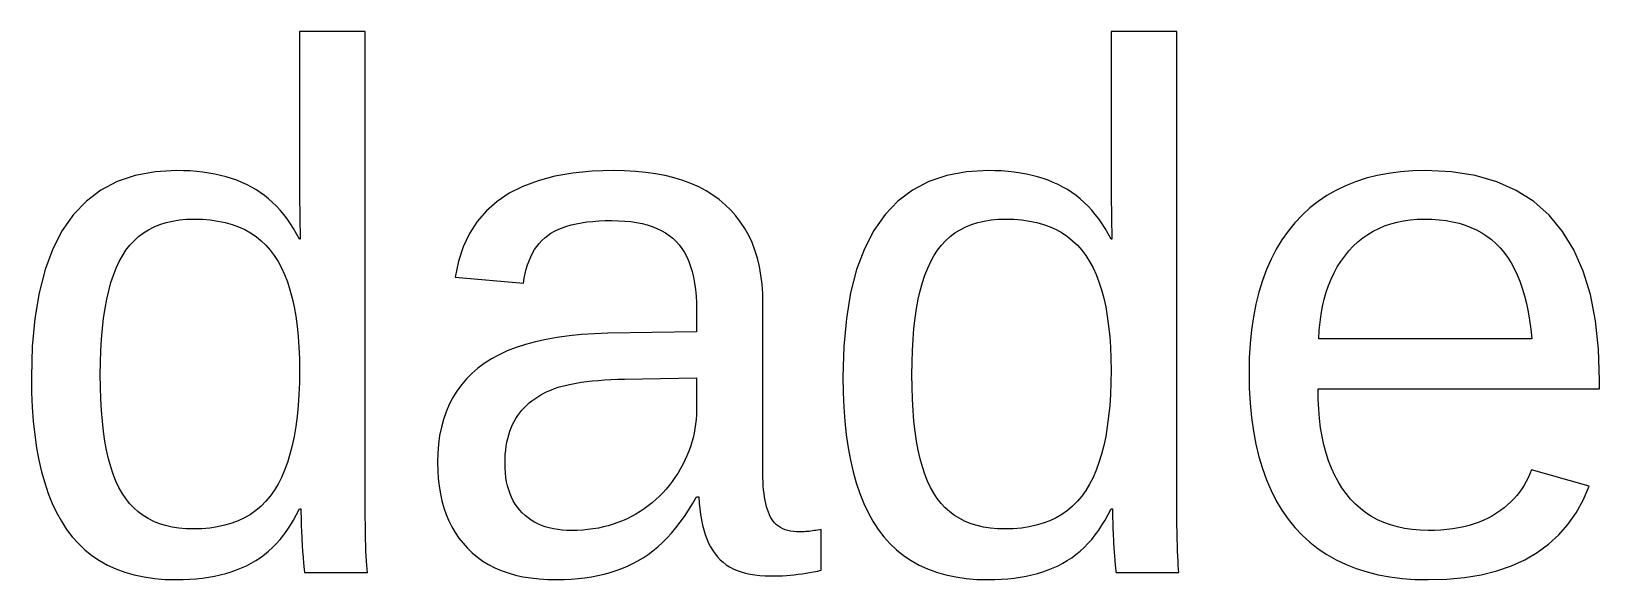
# Model space of a CAD drawing. Header units: metres. Extents: x -140 to 140, y -90 to 90.
# Drawn here: x 70.72 to 78, y -75.03 to -72.48 of the extents above; entities that cross this region are included whole.
import ezdxf

# ---------------------------------------------------------------- set-up
doc = ezdxf.new("R2010")
doc.units = ezdxf.units.M

msp = doc.modelspace()

# ---------------------------------------------------------------- linework, layer by layer
for p, q in [((72.2674, -72.4842), (71.9623, -72.4842)), ((71.9623, -72.4842), (71.9623, -73.2454)), ((72.2674, -74.622), (72.2674, -72.4842)), ((76.0391, -72.4842), (75.7339, -72.4842)), ((75.7339, -72.4842), (75.7339, -73.2454)), ((76.0391, -74.622), (76.0391, -72.4842)), ((71.1993, -73.1545), (71.1155, -73.1829)), ((71.2911, -73.1375), (71.1993, -73.1545)), ((71.3909, -73.1318), (71.2911, -73.1375)), ((71.4226, -73.1322), (71.3909, -73.1318)), ((71.4535, -73.1336), (71.4226, -73.1322)), ((71.4835, -73.1358), (71.4535, -73.1336)), ((71.5127, -73.139), (71.4835, -73.1358)), ((71.5411, -73.1431), (71.5127, -73.139)), ((71.5686, -73.148), (71.5411, -73.1431)), ((71.5954, -73.1539), (71.5686, -73.148)), ((71.6213, -73.1607), (71.5954, -73.1539)), ((71.6464, -73.1684), (71.6213, -73.1607)), ((71.6706, -73.1769), (71.6464, -73.1684)), ((73.1482, -73.1581), (73.071, -73.1786)), ((73.2322, -73.1435), (73.1482, -73.1581)), ((73.3231, -73.1347), (73.2322, -73.1435)), ((73.4209, -73.1318), (73.3231, -73.1347)), ((73.4731, -73.1327), (73.4209, -73.1318)), ((73.5232, -73.1355), (73.4731, -73.1327)), ((73.5714, -73.1402), (73.5232, -73.1355)), ((73.6175, -73.1468), (73.5714, -73.1402)), ((73.6616, -73.1552), (73.6175, -73.1468)), ((73.7036, -73.1656), (73.6616, -73.1552)), ((73.7437, -73.1777), (73.7036, -73.1656)), ((74.9709, -73.1545), (74.8871, -73.1829)), ((75.0628, -73.1375), (74.9709, -73.1545)), ((75.1626, -73.1318), (75.0628, -73.1375)), ((75.1943, -73.1322), (75.1626, -73.1318)), ((75.2251, -73.1336), (75.1943, -73.1322)), ((75.2551, -73.1358), (75.2251, -73.1336)), ((75.2843, -73.139), (75.2551, -73.1358)), ((75.3127, -73.1431), (75.2843, -73.139)), ((75.3403, -73.148), (75.3127, -73.1431)), ((75.367, -73.1539), (75.3403, -73.148)), ((75.3929, -73.1607), (75.367, -73.1539)), ((75.418, -73.1684), (75.3929, -73.1607)), ((75.4422, -73.1769), (75.418, -73.1684)), ((76.919, -73.1676), (76.8701, -73.1834)), ((76.9701, -73.1547), (76.919, -73.1676)), ((77.0233, -73.1447), (76.9701, -73.1547)), ((77.0787, -73.1375), (77.0233, -73.1447)), ((77.1362, -73.1332), (77.0787, -73.1375)), ((77.1959, -73.1318), (77.1362, -73.1332)), ((77.3155, -73.1376), (77.1959, -73.1318)), ((77.4256, -73.1549), (77.3155, -73.1376)), ((77.5261, -73.1837), (77.4256, -73.1549)), ((71.0396, -73.2226), (70.9717, -73.2737)), ((71.1155, -73.1829), (71.0396, -73.2226)), ((71.6941, -73.1864), (71.6706, -73.1769)), ((71.7167, -73.1968), (71.6941, -73.1864)), ((71.7385, -73.2081), (71.7167, -73.1968)), ((71.7596, -73.2204), (71.7385, -73.2081)), ((71.78, -73.2337), (71.7596, -73.2204)), ((71.7998, -73.2481), (71.78, -73.2337)), ((71.8189, -73.2635), (71.7998, -73.2481)), ((71.9623, -73.2454), (71.9657, -73.4505)), ((72.9372, -73.2372), (72.8806, -73.2753)), ((73.0007, -73.205), (72.9372, -73.2372)), ((73.071, -73.1786), (73.0007, -73.205)), ((73.7817, -73.1918), (73.7437, -73.1777)), ((73.8177, -73.2078), (73.7817, -73.1918)), ((73.8516, -73.2256), (73.8177, -73.2078)), ((73.8835, -73.2453), (73.8516, -73.2256)), ((73.9134, -73.2669), (73.8835, -73.2453)), ((74.8112, -73.2226), (74.7434, -73.2737)), ((74.8871, -73.1829), (74.8112, -73.2226)), ((75.4657, -73.1864), (75.4422, -73.1769)), ((75.4883, -73.1968), (75.4657, -73.1864)), ((75.5101, -73.2081), (75.4883, -73.1968)), ((75.5312, -73.2204), (75.5101, -73.2081)), ((75.5516, -73.2337), (75.5312, -73.2204)), ((75.5714, -73.2481), (75.5516, -73.2337)), ((75.5905, -73.2635), (75.5714, -73.2481)), ((75.7339, -73.2454), (75.7373, -73.4505)), ((76.7363, -73.248), (76.696, -73.2752)), ((76.7787, -73.2236), (76.7363, -73.248)), ((76.8233, -73.2021), (76.7787, -73.2236)), ((76.8701, -73.1834), (76.8233, -73.2021)), ((77.617, -73.2241), (77.5261, -73.1837)), ((77.6983, -73.276), (77.617, -73.2241)), ((70.9717, -73.2737), (70.9118, -73.3362)), ((71.8374, -73.28), (71.8189, -73.2635)), ((71.8553, -73.2976), (71.8374, -73.28)), ((71.8725, -73.3163), (71.8553, -73.2976)), ((71.889, -73.336), (71.8725, -73.3163)), ((72.8309, -73.3192), (72.788, -73.369)), ((72.8806, -73.2753), (72.8309, -73.3192)), ((73.9413, -73.2903), (73.9134, -73.2669)), ((73.9671, -73.3155), (73.9413, -73.2903)), ((73.9909, -73.3424), (73.9671, -73.3155)), ((74.7434, -73.2737), (74.6835, -73.3362)), ((75.609, -73.28), (75.5905, -73.2635)), ((75.6269, -73.2976), (75.609, -73.28)), ((75.6441, -73.3163), (75.6269, -73.2976)), ((75.6607, -73.336), (75.6441, -73.3163)), ((76.6579, -73.3054), (76.6219, -73.3383)), ((76.696, -73.2752), (76.6579, -73.3054)), ((77.7701, -73.3394), (77.6983, -73.276)), ((70.9118, -73.3362), (70.86, -73.41)), ((71.2612, -73.4067), (71.2868, -73.3936)), ((71.2868, -73.3936), (71.3139, -73.3825)), ((71.3139, -73.3825), (71.3426, -73.3734)), ((71.3426, -73.3734), (71.3727, -73.3663)), ((71.3727, -73.3663), (71.4044, -73.3613)), ((71.4044, -73.3613), (71.4376, -73.3583)), ((71.4376, -73.3583), (71.4723, -73.3573)), ((71.4723, -73.3573), (71.5109, -73.3583)), ((71.5109, -73.3583), (71.5478, -73.3613)), ((71.5478, -73.3613), (71.5831, -73.3663)), ((71.5831, -73.3663), (71.6167, -73.3733)), ((71.6167, -73.3733), (71.6487, -73.3823)), ((71.6487, -73.3823), (71.679, -73.3934)), ((71.679, -73.3934), (71.7077, -73.4064)), ((71.905, -73.3568), (71.889, -73.336)), ((71.9203, -73.3786), (71.905, -73.3568)), ((71.9349, -73.4015), (71.9203, -73.3786)), ((72.788, -73.369), (72.752, -73.4247)), ((73.1837, -73.3974), (73.204, -73.3904)), ((73.204, -73.3904), (73.2256, -73.3842)), ((73.2256, -73.3842), (73.2486, -73.3788)), ((73.2486, -73.3788), (73.2729, -73.3743)), ((73.2729, -73.3743), (73.2984, -73.3706)), ((73.2984, -73.3706), (73.3254, -73.3677)), ((73.3254, -73.3677), (73.3536, -73.3657)), ((73.3536, -73.3657), (73.3832, -73.3644)), ((73.3832, -73.3644), (73.4141, -73.364)), ((73.4141, -73.364), (73.4447, -73.3646)), ((73.4447, -73.3646), (73.4741, -73.3663)), ((73.4741, -73.3663), (73.5022, -73.3692)), ((73.5022, -73.3692), (73.529, -73.3732)), ((73.529, -73.3732), (73.5545, -73.3783)), ((73.5545, -73.3783), (73.5788, -73.3846)), ((73.5788, -73.3846), (73.6017, -73.3921)), ((73.6017, -73.3921), (73.6234, -73.4006)), ((74.0126, -73.371), (73.9909, -73.3424)), ((74.0322, -73.4012), (74.0126, -73.371)), ((74.6835, -73.3362), (74.6316, -73.41)), ((75.0328, -73.4067), (75.0584, -73.3936)), ((75.0584, -73.3936), (75.0855, -73.3825)), ((75.0855, -73.3825), (75.1142, -73.3734)), ((75.1142, -73.3734), (75.1444, -73.3663)), ((75.1444, -73.3663), (75.1761, -73.3613)), ((75.1761, -73.3613), (75.2092, -73.3583)), ((75.2092, -73.3583), (75.244, -73.3573)), ((75.244, -73.3573), (75.2825, -73.3583)), ((75.2825, -73.3583), (75.3194, -73.3613)), ((75.3194, -73.3613), (75.3547, -73.3663)), ((75.3547, -73.3663), (75.3883, -73.3733)), ((75.3883, -73.3733), (75.4203, -73.3823)), ((75.4203, -73.3823), (75.4507, -73.3934)), ((75.4507, -73.3934), (75.4793, -73.4064)), ((75.6766, -73.3568), (75.6607, -73.336)), ((75.6919, -73.3786), (75.6766, -73.3568)), ((75.7065, -73.4015), (75.6919, -73.3786)), ((76.5881, -73.3742), (76.5567, -73.4128)), ((76.6219, -73.3383), (76.5881, -73.3742)), ((76.9784, -73.4003), (77.0055, -73.3889)), ((77.0055, -73.3889), (77.0336, -73.3792)), ((77.0336, -73.3792), (77.0629, -73.3713)), ((77.0629, -73.3713), (77.0932, -73.3652)), ((77.0932, -73.3652), (77.1247, -73.3608)), ((77.1247, -73.3608), (77.1572, -73.3581)), ((77.1572, -73.3581), (77.1908, -73.3573)), ((77.1908, -73.3573), (77.2254, -73.358)), ((77.2254, -73.358), (77.2587, -73.3604)), ((77.2587, -73.3604), (77.2908, -73.3643)), ((77.2908, -73.3643), (77.3215, -73.3699)), ((77.3215, -73.3699), (77.3511, -73.3769)), ((77.3511, -73.3769), (77.3793, -73.3856)), ((77.3793, -73.3856), (77.4063, -73.3958)), ((77.8323, -73.4144), (77.7701, -73.3394)), ((70.86, -73.41), (70.816, -73.4951)), ((71.1738, -73.4792), (71.1934, -73.4581)), ((71.1934, -73.4581), (71.2144, -73.4389)), ((71.2144, -73.4389), (71.237, -73.4218)), ((71.237, -73.4218), (71.2612, -73.4067)), ((71.7077, -73.4064), (71.7348, -73.4215)), ((71.7348, -73.4215), (71.7602, -73.4385)), ((71.7602, -73.4385), (71.7839, -73.4576)), ((71.7839, -73.4576), (71.806, -73.4786)), ((71.9489, -73.4255), (71.9349, -73.4015)), ((71.9623, -73.4505), (71.9489, -73.4255)), ((71.9657, -73.4505), (71.9623, -73.4505)), ((72.752, -73.4247), (72.7228, -73.4862)), ((73.0766, -73.4701), (73.0888, -73.4569)), ((73.0888, -73.4569), (73.1018, -73.4447)), ((73.1018, -73.4447), (73.1157, -73.4336)), ((73.1157, -73.4336), (73.1307, -73.4233)), ((73.1307, -73.4233), (73.1471, -73.4138)), ((73.1471, -73.4138), (73.1647, -73.4052)), ((73.1647, -73.4052), (73.1837, -73.3974)), ((73.6234, -73.4006), (73.6438, -73.4104)), ((73.6438, -73.4104), (73.6629, -73.4212)), ((73.6629, -73.4212), (73.6807, -73.4332)), ((73.6807, -73.4332), (73.6972, -73.4464)), ((73.6972, -73.4464), (73.7125, -73.4607)), ((73.7125, -73.4607), (73.7265, -73.4763)), ((74.0498, -73.4332), (74.0322, -73.4012)), ((74.0653, -73.4668), (74.0498, -73.4332)), ((74.0788, -73.502), (74.0653, -73.4668)), ((74.6316, -73.41), (74.5877, -73.4951)), ((74.9454, -73.4792), (74.965, -73.4581)), ((74.965, -73.4581), (74.9861, -73.4389)), ((74.9861, -73.4389), (75.0087, -73.4218)), ((75.0087, -73.4218), (75.0328, -73.4067)), ((75.4793, -73.4064), (75.5064, -73.4215)), ((75.5064, -73.4215), (75.5318, -73.4385)), ((75.5318, -73.4385), (75.5555, -73.4576)), ((75.5555, -73.4576), (75.5777, -73.4786)), ((75.7206, -73.4255), (75.7065, -73.4015)), ((75.7339, -73.4505), (75.7206, -73.4255)), ((75.7373, -73.4505), (75.7339, -73.4505)), ((76.5277, -73.4538), (76.5013, -73.4974)), ((76.5567, -73.4128), (76.5277, -73.4538)), ((76.8595, -73.4837), (76.8811, -73.4635)), ((76.8811, -73.4635), (76.9038, -73.445)), ((76.9038, -73.445), (76.9276, -73.4284)), ((76.9276, -73.4284), (76.9525, -73.4134)), ((76.9525, -73.4134), (76.9784, -73.4003)), ((77.4063, -73.3958), (77.432, -73.4077)), ((77.432, -73.4077), (77.4565, -73.421)), ((77.4565, -73.421), (77.4797, -73.436)), ((77.4797, -73.436), (77.5016, -73.4525)), ((77.5016, -73.4525), (77.5223, -73.4706)), ((77.8849, -73.5009), (77.8323, -73.4144)), ((70.816, -73.4951), (70.7801, -73.5917)), ((71.124, -73.5551), (71.1392, -73.5276)), ((71.1392, -73.5276), (71.1557, -73.5024)), ((71.1557, -73.5024), (71.1738, -73.4792)), ((71.806, -73.4786), (71.8265, -73.5017)), ((71.8265, -73.5017), (71.8453, -73.5268)), ((71.8453, -73.5268), (71.8626, -73.554)), ((72.7228, -73.4862), (72.7005, -73.5536)), ((73.0292, -73.5506), (73.0369, -73.5325)), ((73.0369, -73.5325), (73.0455, -73.5154)), ((73.0455, -73.5154), (73.055, -73.4993)), ((73.055, -73.4993), (73.0654, -73.4842)), ((73.0654, -73.4842), (73.0766, -73.4701)), ((73.7265, -73.4763), (73.7394, -73.4934)), ((73.7394, -73.4934), (73.7512, -73.5121)), ((73.7512, -73.5121), (73.7619, -73.5322)), ((73.7619, -73.5322), (73.7715, -73.5538)), ((74.0901, -73.539), (74.0788, -73.502)), ((74.0994, -73.5776), (74.0901, -73.539)), ((74.5877, -73.4951), (74.5517, -73.5917)), ((74.8957, -73.5551), (74.9108, -73.5276)), ((74.9108, -73.5276), (74.9274, -73.5024)), ((74.9274, -73.5024), (74.9454, -73.4792)), ((75.5777, -73.4786), (75.5981, -73.5017)), ((75.5981, -73.5017), (75.6169, -73.5268)), ((75.6169, -73.5268), (75.6342, -73.554)), ((76.5013, -73.4974), (76.4773, -73.5435)), ((76.802, -73.5539), (76.8198, -73.5291)), ((76.8198, -73.5291), (76.839, -73.5056)), ((76.839, -73.5056), (76.8595, -73.4837)), ((77.5223, -73.4706), (77.5417, -73.4903)), ((77.5417, -73.4903), (77.5599, -73.5117)), ((77.5599, -73.5117), (77.577, -73.535)), ((77.577, -73.535), (77.5929, -73.5601)), ((77.928, -73.599), (77.8849, -73.5009)), ((70.7801, -73.5917), (70.7522, -73.6996)), ((71.0973, -73.6176), (71.1101, -73.5851)), ((71.1101, -73.5851), (71.124, -73.5551)), ((71.8626, -73.554), (71.8785, -73.5836)), ((71.8785, -73.5836), (71.8931, -73.6154)), ((72.7005, -73.5536), (72.6851, -73.6268)), ((73.0071, -73.6326), (73.0113, -73.6107)), ((73.0113, -73.6107), (73.0164, -73.5896)), ((73.0164, -73.5896), (73.0224, -73.5696)), ((73.0224, -73.5696), (73.0292, -73.5506)), ((73.7715, -73.5538), (73.7799, -73.577)), ((73.7799, -73.577), (73.7872, -73.6016)), ((73.7872, -73.6016), (73.7934, -73.6278)), ((74.1066, -73.6179), (74.0994, -73.5776)), ((74.5517, -73.5917), (74.5238, -73.6996)), ((74.869, -73.6176), (74.8817, -73.5851)), ((74.8817, -73.5851), (74.8957, -73.5551)), ((75.6342, -73.554), (75.6502, -73.5836)), ((75.6502, -73.5836), (75.6647, -73.6154)), ((76.4559, -73.592), (76.4371, -73.6431)), ((76.4773, -73.5435), (76.4559, -73.592)), ((76.757, -73.6361), (76.7705, -73.6074)), ((76.7705, -73.6074), (76.7855, -73.58)), ((76.7855, -73.58), (76.802, -73.5539)), ((77.5929, -73.5601), (77.6077, -73.5871)), ((77.6077, -73.5871), (77.6213, -73.6159)), ((77.9615, -73.7086), (77.928, -73.599)), ((71.0755, -73.6902), (71.0858, -73.6526)), ((71.0858, -73.6526), (71.0973, -73.6176)), ((71.8931, -73.6154), (71.9062, -73.6496)), ((71.9062, -73.6496), (71.918, -73.686)), ((72.6851, -73.6268), (73.0038, -73.6556)), ((73.0038, -73.6556), (73.0071, -73.6326)), ((73.7934, -73.6278), (73.7984, -73.6554)), ((73.7984, -73.6554), (73.8024, -73.6846)), ((73.8024, -73.6846), (73.8052, -73.7152)), ((74.1118, -73.6599), (74.1066, -73.6179)), ((74.1149, -73.7035), (74.1118, -73.6599)), ((74.8471, -73.6902), (74.8574, -73.6526)), ((74.8574, -73.6526), (74.869, -73.6176)), ((75.6647, -73.6154), (75.6778, -73.6496)), ((75.6778, -73.6496), (75.6896, -73.686)), ((76.4371, -73.6431), (76.4207, -73.6967)), ((76.734, -73.6975), (76.7448, -73.6662)), ((76.7448, -73.6662), (76.757, -73.6361)), ((77.6213, -73.6159), (77.6338, -73.6466)), ((77.6338, -73.6466), (77.6452, -73.6791)), ((77.6452, -73.6791), (77.6554, -73.7135)), ((70.7522, -73.6996), (70.7322, -73.8188)), ((71.0585, -73.7728), (71.0664, -73.7302)), ((71.0664, -73.7302), (71.0755, -73.6902)), ((71.918, -73.686), (71.9284, -73.7248)), ((71.9284, -73.7248), (71.9374, -73.7659)), ((73.8052, -73.7152), (73.8069, -73.7474)), ((73.8069, -73.7474), (73.8074, -73.7811)), ((74.1159, -73.7489), (74.1149, -73.7035)), ((74.1159, -74.5389), (74.1159, -73.7489)), ((74.5238, -73.6996), (74.5038, -73.8188)), ((74.8301, -73.7728), (74.838, -73.7302)), ((74.838, -73.7302), (74.8471, -73.6902)), ((75.6896, -73.686), (75.7, -73.7248)), ((75.7, -73.7248), (75.709, -73.7659)), ((76.4068, -73.7528), (76.3955, -73.8114)), ((76.4207, -73.6967), (76.4068, -73.7528)), ((76.7168, -73.7642), (76.7247, -73.7302)), ((76.7247, -73.7302), (76.734, -73.6975)), ((77.6554, -73.7135), (77.6644, -73.7498)), ((77.6644, -73.7498), (77.6723, -73.7879)), ((77.9854, -73.8297), (77.9615, -73.7086)), ((70.7322, -73.8188), (70.7202, -73.9494)), ((71.0463, -73.8655), (71.0518, -73.8179)), ((71.0518, -73.8179), (71.0585, -73.7728)), ((71.9374, -73.7659), (71.945, -73.8093)), ((71.945, -73.8093), (71.9512, -73.855)), ((73.8074, -73.7811), (73.8074, -73.8811)), ((74.5038, -73.8188), (74.4919, -73.9494)), ((74.818, -73.8655), (74.8234, -73.8179)), ((74.8234, -73.8179), (74.8301, -73.7728)), ((75.709, -73.7659), (75.7166, -73.8093)), ((75.7166, -73.8093), (75.7228, -73.855)), ((76.3955, -73.8114), (76.3867, -73.8726)), ((76.7051, -73.8361), (76.7102, -73.7995)), ((76.7102, -73.7995), (76.7168, -73.7642)), ((77.6723, -73.7879), (77.6791, -73.8278)), ((77.6791, -73.8278), (77.6847, -73.8696)), ((77.9998, -73.9624), (77.9854, -73.8297)), ((71.0421, -73.9156), (71.0463, -73.8655)), ((71.9512, -73.855), (71.9561, -73.903)), ((71.9561, -73.903), (71.9595, -73.9533)), ((73.2152, -73.9002), (73.1605, -73.9076)), ((73.2726, -73.8944), (73.2152, -73.9002)), ((73.3326, -73.8903), (73.2726, -73.8944)), ((73.3954, -73.8879), (73.3326, -73.8903)), ((73.8074, -73.8811), (73.3954, -73.8879)), ((74.8137, -73.9156), (74.818, -73.8655)), ((75.7228, -73.855), (75.7277, -73.903)), ((75.7277, -73.903), (75.7311, -73.9533)), ((76.3867, -73.8726), (76.3804, -73.9362)), ((76.6992, -73.9133), (76.7014, -73.8741)), ((76.7014, -73.8741), (76.7051, -73.8361)), ((77.6847, -73.8696), (77.6892, -73.9133)), ((70.7202, -73.9494), (70.7162, -74.0913)), ((71.0372, -74.0235), (71.039, -73.9683)), ((71.039, -73.9683), (71.0421, -73.9156)), ((71.9595, -73.9533), (71.9616, -74.0059)), ((72.9281, -73.9702), (72.8898, -73.9878)), ((72.9691, -73.9543), (72.9281, -73.9702)), ((73.0129, -73.9401), (72.9691, -73.9543)), ((73.0594, -73.9276), (73.0129, -73.9401)), ((73.1086, -73.9168), (73.0594, -73.9276)), ((73.1605, -73.9076), (73.1086, -73.9168)), ((74.4919, -73.9494), (74.4879, -74.0913)), ((74.8089, -74.0235), (74.8107, -73.9683)), ((74.8107, -73.9683), (74.8137, -73.9156)), ((75.7311, -73.9533), (75.7332, -74.0059)), ((76.3804, -73.9362), (76.3766, -74.0023)), ((77.6892, -73.9133), (76.6992, -73.9133)), ((78.0046, -74.1066), (77.9998, -73.9624)), ((71.0366, -74.0812), (71.0372, -74.0235)), ((71.9616, -74.0059), (71.9623, -74.0608)), ((72.8212, -74.028), (72.7911, -74.0506)), ((72.8541, -74.007), (72.8212, -74.028)), ((72.8898, -73.9878), (72.8541, -74.007)), ((74.8083, -74.0812), (74.8089, -74.0235)), ((75.7332, -74.0059), (75.7339, -74.0608)), ((76.3766, -74.0023), (76.3754, -74.071)), ((70.7162, -74.0913), (70.7172, -74.1629)), ((71.0372, -74.1391), (71.0366, -74.0812)), ((71.9616, -74.1178), (71.9595, -74.1724)), ((71.9623, -74.0608), (71.9616, -74.1178)), ((72.7379, -74.1007), (72.7146, -74.1281)), ((72.7634, -74.0749), (72.7379, -74.1007)), ((72.7911, -74.0506), (72.7634, -74.0749)), ((73.2253, -74.1241), (73.2479, -74.1198)), ((73.2479, -74.1198), (73.2718, -74.116)), ((73.2718, -74.116), (73.2969, -74.1126)), ((73.2969, -74.1126), (73.3232, -74.1096)), ((73.3232, -74.1096), (73.3508, -74.1071)), ((73.3508, -74.1071), (73.3796, -74.105)), ((73.3796, -74.105), (73.4097, -74.1034)), ((73.4097, -74.1034), (73.4409, -74.1022)), ((73.4409, -74.1022), (73.4734, -74.1015)), ((73.4734, -74.1015), (73.8074, -74.0947)), ((73.8074, -74.0947), (73.8074, -74.2456)), ((74.4879, -74.0913), (74.4888, -74.1629)), ((74.8089, -74.1391), (74.8083, -74.0812)), ((75.7332, -74.1178), (75.7311, -74.1724)), ((75.7339, -74.0608), (75.7332, -74.1178)), ((76.3754, -74.071), (76.3766, -74.1431)), ((78.0046, -74.1473), (78.0046, -74.1066)), ((70.7172, -74.1629), (70.7201, -74.2317)), ((71.039, -74.1944), (71.0372, -74.1391)), ((71.042, -74.2471), (71.039, -74.1944)), ((71.9595, -74.1724), (71.9561, -74.2247)), ((72.6747, -74.1876), (72.6581, -74.2197)), ((72.6935, -74.157), (72.6747, -74.1876)), ((72.7146, -74.1281), (72.6935, -74.157)), ((73.0425, -74.2022), (73.0556, -74.1925)), ((73.0556, -74.1925), (73.0693, -74.1834)), ((73.0693, -74.1834), (73.0836, -74.1748)), ((73.0836, -74.1748), (73.0986, -74.1667)), ((73.0986, -74.1667), (73.1141, -74.1591)), ((73.1141, -74.1591), (73.1303, -74.1521)), ((73.1303, -74.1521), (73.1471, -74.1456)), ((73.1471, -74.1456), (73.1648, -74.1395)), ((73.1648, -74.1395), (73.1837, -74.1339)), ((73.1837, -74.1339), (73.2039, -74.1288)), ((73.2039, -74.1288), (73.2253, -74.1241)), ((74.4888, -74.1629), (74.4917, -74.2317)), ((74.8107, -74.1944), (74.8089, -74.1391)), ((74.8137, -74.2471), (74.8107, -74.1944)), ((75.7311, -74.1724), (75.7277, -74.2247)), ((76.3766, -74.1431), (76.3804, -74.2125)), ((76.6965, -74.1949), (76.6958, -74.1473)), ((76.6958, -74.1473), (78.0046, -74.1473)), ((76.6989, -74.2409), (76.6965, -74.1949)), ((70.7201, -74.2317), (70.7249, -74.2976)), ((71.0463, -74.2973), (71.042, -74.2471)), ((71.9561, -74.2247), (71.9512, -74.2747)), ((72.6436, -74.2533), (72.6315, -74.2885)), ((72.6581, -74.2197), (72.6436, -74.2533)), ((72.9767, -74.271), (72.9861, -74.2583)), ((72.9861, -74.2583), (72.9962, -74.246)), ((72.9962, -74.246), (73.0068, -74.2343)), ((73.0068, -74.2343), (73.0181, -74.223)), ((73.0181, -74.223), (73.03, -74.2123)), ((73.03, -74.2123), (73.0425, -74.2022)), ((73.807, -74.2672), (73.8056, -74.2887)), ((73.8074, -74.2456), (73.807, -74.2672)), ((74.4917, -74.2317), (74.4966, -74.2976)), ((74.8179, -74.2973), (74.8137, -74.2471)), ((75.7277, -74.2247), (75.7228, -74.2747)), ((76.3804, -74.2125), (76.3867, -74.2791)), ((76.7027, -74.2851), (76.6989, -74.2409)), ((70.7249, -74.2976), (70.7317, -74.3606)), ((71.0517, -74.3448), (71.0463, -74.2973)), ((71.945, -74.3223), (71.9374, -74.3675)), ((71.9512, -74.2747), (71.945, -74.3223)), ((72.6215, -74.3253), (72.6137, -74.3636)), ((72.6315, -74.2885), (72.6215, -74.3253)), ((72.9398, -74.344), (72.9458, -74.3282)), ((72.9458, -74.3282), (72.9525, -74.3129)), ((72.9525, -74.3129), (72.9598, -74.2984)), ((72.9598, -74.2984), (72.9679, -74.2844)), ((72.9679, -74.2844), (72.9767, -74.271)), ((73.8003, -74.3315), (73.7962, -74.3527)), ((73.8034, -74.3101), (73.8003, -74.3315)), ((73.8056, -74.2887), (73.8034, -74.3101)), ((74.4966, -74.2976), (74.5033, -74.3606)), ((74.8233, -74.3448), (74.8179, -74.2973)), ((75.7166, -74.3223), (75.709, -74.3675)), ((75.7228, -74.2747), (75.7166, -74.3223)), ((76.3867, -74.2791), (76.3955, -74.3429)), ((76.7081, -74.3277), (76.7027, -74.2851)), ((76.7151, -74.3685), (76.7081, -74.3277)), ((70.7317, -74.3606), (70.7404, -74.4209)), ((71.0583, -74.3898), (71.0517, -74.3448)), ((71.0661, -74.4322), (71.0583, -74.3898)), ((71.9284, -74.4104), (71.918, -74.451)), ((71.9374, -74.3675), (71.9284, -74.4104)), ((72.6082, -74.4035), (72.6049, -74.445)), ((72.6137, -74.3636), (72.6082, -74.4035)), ((72.9205, -74.4325), (72.923, -74.4136)), ((72.923, -74.4136), (72.9261, -74.3952)), ((72.9261, -74.3952), (72.93, -74.3775)), ((72.93, -74.3775), (72.9346, -74.3605)), ((72.9346, -74.3605), (72.9398, -74.344)), ((73.7855, -74.3949), (73.7788, -74.4159)), ((73.7914, -74.3739), (73.7855, -74.3949)), ((73.7962, -74.3527), (73.7914, -74.3739)), ((74.5033, -74.3606), (74.5121, -74.4209)), ((74.8299, -74.3898), (74.8233, -74.3448)), ((74.8378, -74.4322), (74.8299, -74.3898)), ((75.7, -74.4104), (75.6896, -74.451)), ((75.709, -74.3675), (75.7, -74.4104)), ((76.3955, -74.3429), (76.4068, -74.4039)), ((76.4068, -74.4039), (76.4207, -74.4621)), ((76.7236, -74.4076), (76.7151, -74.3685)), ((76.7336, -74.4451), (76.7236, -74.4076)), ((70.7404, -74.4209), (70.7511, -74.4782)), ((70.7511, -74.4782), (70.7637, -74.5327)), ((71.0751, -74.472), (71.0661, -74.4322)), ((71.0854, -74.5092), (71.0751, -74.472)), ((71.918, -74.451), (71.9062, -74.4892)), ((72.6049, -74.445), (72.6037, -74.488)), ((72.9174, -74.4931), (72.9177, -74.4723)), ((72.9177, -74.4723), (72.9188, -74.4521)), ((72.9188, -74.4521), (72.9205, -74.4325)), ((73.7534, -74.4783), (73.7431, -74.4989)), ((73.7628, -74.4576), (73.7534, -74.4783)), ((73.7713, -74.4368), (73.7628, -74.4576)), ((73.7788, -74.4159), (73.7713, -74.4368)), ((74.5121, -74.4209), (74.5227, -74.4782)), ((74.5227, -74.4782), (74.5353, -74.5327)), ((74.8468, -74.472), (74.8378, -74.4322)), ((74.857, -74.5092), (74.8468, -74.472)), ((75.6896, -74.451), (75.6778, -74.4892)), ((76.4207, -74.4621), (76.4371, -74.5175)), ((76.7452, -74.4808), (76.7336, -74.4451)), ((76.7583, -74.5148), (76.7452, -74.4808)), ((70.7637, -74.5327), (70.7782, -74.5844)), ((71.0968, -74.5438), (71.0854, -74.5092)), ((71.1095, -74.5758), (71.0968, -74.5438)), ((71.8785, -74.5586), (71.8626, -74.5897)), ((71.8931, -74.5251), (71.8785, -74.5586)), ((71.9062, -74.4892), (71.8931, -74.5251)), ((72.6037, -74.488), (72.6046, -74.5265)), ((72.6046, -74.5265), (72.607, -74.5637)), ((72.9178, -74.5157), (72.9174, -74.4931)), ((72.9193, -74.5374), (72.9178, -74.5157)), ((72.9217, -74.5583), (72.9193, -74.5374)), ((72.925, -74.5785), (72.9217, -74.5583)), ((73.7074, -74.559), (73.6942, -74.5778)), ((73.72, -74.5395), (73.7074, -74.559)), ((73.732, -74.5194), (73.72, -74.5395)), ((73.7431, -74.4989), (73.732, -74.5194)), ((74.1161, -74.5594), (74.1159, -74.5389)), ((74.1168, -74.579), (74.1161, -74.5594)), ((74.5353, -74.5327), (74.5498, -74.5844)), ((74.8685, -74.5438), (74.857, -74.5092)), ((74.8811, -74.5758), (74.8685, -74.5438)), ((75.6502, -74.5586), (75.6342, -74.5897)), ((75.6647, -74.5251), (75.6502, -74.5586)), ((75.6778, -74.4892), (75.6647, -74.5251)), ((76.4371, -74.5175), (76.4559, -74.5701)), ((76.773, -74.5471), (76.7583, -74.5148)), ((76.7892, -74.5777), (76.773, -74.5471)), ((77.6727, -74.5602), (77.6639, -74.5777)), ((77.6806, -74.5422), (77.6727, -74.5602)), ((77.6875, -74.5236), (77.6806, -74.5422)), ((77.9554, -74.5999), (77.6875, -74.5236)), ((70.7782, -74.5844), (70.7946, -74.6332)), ((70.7946, -74.6332), (70.813, -74.6792)), ((71.1233, -74.6053), (71.1095, -74.5758)), ((71.1384, -74.6321), (71.1233, -74.6053)), ((71.1548, -74.6567), (71.1384, -74.6321)), ((71.8453, -74.6186), (71.8265, -74.6451)), ((71.8626, -74.5897), (71.8453, -74.6186)), ((72.2675, -74.6649), (72.2674, -74.622)), ((72.607, -74.5637), (72.6111, -74.5996)), ((72.6111, -74.5996), (72.6169, -74.6342)), ((72.9293, -74.5978), (72.925, -74.5785)), ((72.9345, -74.6164), (72.9293, -74.5978)), ((72.9407, -74.6341), (72.9345, -74.6164)), ((73.6506, -74.6301), (73.6347, -74.6462)), ((73.6658, -74.6133), (73.6506, -74.6301)), ((73.6803, -74.5959), (73.6658, -74.6133)), ((73.6942, -74.5778), (73.6803, -74.5959)), ((74.1178, -74.5979), (74.1168, -74.579)), ((74.1193, -74.616), (74.1178, -74.5979)), ((74.1212, -74.6333), (74.1193, -74.616)), ((74.5498, -74.5844), (74.5663, -74.6332)), ((74.5663, -74.6332), (74.5847, -74.6792)), ((74.8949, -74.6053), (74.8811, -74.5758)), ((74.91, -74.6321), (74.8949, -74.6053)), ((74.9264, -74.6567), (74.91, -74.6321)), ((75.6169, -74.6186), (75.5981, -74.6451)), ((75.6342, -74.5897), (75.6169, -74.6186)), ((76.0391, -74.6649), (76.0391, -74.622)), ((76.4559, -74.5701), (76.4773, -74.62)), ((76.4773, -74.62), (76.5013, -74.667)), ((76.807, -74.6066), (76.7892, -74.5777)), ((76.8263, -74.6338), (76.807, -74.6066)), ((77.632, -74.6273), (77.6195, -74.6428)), ((77.6435, -74.6113), (77.632, -74.6273)), ((77.6542, -74.5947), (77.6435, -74.6113)), ((77.6639, -74.5777), (77.6542, -74.5947)), ((77.9276, -74.6641), (77.9554, -74.5999)), ((70.813, -74.6792), (70.8334, -74.7223)), ((71.1727, -74.6793), (71.1548, -74.6567)), ((71.1921, -74.7), (71.1727, -74.6793)), ((71.213, -74.7186), (71.1921, -74.7)), ((71.7837, -74.6919), (71.7598, -74.7121)), ((71.8059, -74.6696), (71.7837, -74.6919)), ((71.8265, -74.6451), (71.8059, -74.6696)), ((71.9489, -74.7316), (71.9623, -74.705)), ((71.9623, -74.705), (71.9691, -74.705)), ((71.9691, -74.705), (71.9691, -74.7161)), ((72.2677, -74.7055), (72.2675, -74.6649)), ((72.268, -74.7438), (72.2677, -74.7055)), ((72.6169, -74.6342), (72.6243, -74.6676)), ((72.6243, -74.6676), (72.6333, -74.6996)), ((72.6333, -74.6996), (72.644, -74.7304)), ((72.9479, -74.651), (72.9407, -74.6341)), ((72.956, -74.6672), (72.9479, -74.651)), ((72.965, -74.6825), (72.956, -74.6672)), ((72.975, -74.697), (72.965, -74.6825)), ((72.986, -74.7108), (72.975, -74.697)), ((73.5648, -74.7039), (73.5457, -74.7167)), ((73.5833, -74.6905), (73.5648, -74.7039)), ((73.6011, -74.6764), (73.5833, -74.6905)), ((73.6182, -74.6617), (73.6011, -74.6764)), ((73.6347, -74.6462), (73.6182, -74.6617)), ((73.7705, -74.7109), (73.7892, -74.6807)), ((73.7892, -74.6807), (73.8074, -74.6491)), ((73.8074, -74.6491), (73.8176, -74.6491)), ((73.8176, -74.6491), (73.8195, -74.6777)), ((73.8195, -74.6777), (73.8223, -74.7051)), ((73.8223, -74.7051), (73.8258, -74.7313)), ((74.1235, -74.6498), (74.1212, -74.6333)), ((74.1263, -74.6655), (74.1235, -74.6498)), ((74.1294, -74.6805), (74.1263, -74.6655)), ((74.133, -74.6946), (74.1294, -74.6805)), ((74.137, -74.7079), (74.133, -74.6946)), ((74.5847, -74.6792), (74.605, -74.7223)), ((74.9443, -74.6793), (74.9264, -74.6567)), ((74.9637, -74.7), (74.9443, -74.6793)), ((74.9846, -74.7186), (74.9637, -74.7)), ((75.5554, -74.6919), (75.5315, -74.7121)), ((75.5776, -74.6696), (75.5554, -74.6919)), ((75.5981, -74.6451), (75.5776, -74.6696)), ((75.7205, -74.7316), (75.7339, -74.705)), ((75.7339, -74.705), (75.7407, -74.705)), ((75.7407, -74.705), (75.7407, -74.7161)), ((76.0393, -74.7055), (76.0391, -74.6649)), ((76.0396, -74.7438), (76.0393, -74.7055)), ((76.5013, -74.667), (76.5277, -74.7113)), ((76.8471, -74.6592), (76.8263, -74.6338)), ((76.8693, -74.6825), (76.8471, -74.6592)), ((76.893, -74.7037), (76.8693, -74.6825)), ((76.918, -74.723), (76.893, -74.7037)), ((77.5606, -74.6999), (77.5435, -74.7129)), ((77.5767, -74.6863), (77.5606, -74.6999)), ((77.5919, -74.6723), (77.5767, -74.6863)), ((77.6062, -74.6578), (77.5919, -74.6723)), ((77.6195, -74.6428), (77.6062, -74.6578)), ((77.8949, -74.7232), (77.9276, -74.6641)), ((70.8334, -74.7223), (70.8556, -74.7625)), ((70.8556, -74.7625), (70.8798, -74.8)), ((71.2354, -74.7354), (71.213, -74.7186)), ((71.2593, -74.7501), (71.2354, -74.7354)), ((71.2848, -74.7629), (71.2593, -74.7501)), ((71.3117, -74.7737), (71.2848, -74.7629)), ((71.3401, -74.7825), (71.3117, -74.7737)), ((71.6474, -74.7717), (71.6151, -74.7812)), ((71.678, -74.76), (71.6474, -74.7717)), ((71.707, -74.7462), (71.678, -74.76)), ((71.7343, -74.7302), (71.707, -74.7462)), ((71.7598, -74.7121), (71.7343, -74.7302)), ((71.9202, -74.7811), (71.9349, -74.7569)), ((71.9349, -74.7569), (71.9489, -74.7316)), ((71.9691, -74.7161), (71.9692, -74.7276)), ((71.9692, -74.7276), (71.9694, -74.7393)), ((71.9694, -74.7393), (71.9699, -74.7638)), ((71.9699, -74.7638), (71.9708, -74.7896)), ((72.2684, -74.7798), (72.268, -74.7438)), ((72.644, -74.7304), (72.6564, -74.7599)), ((72.6564, -74.7599), (72.6704, -74.7881)), ((72.9979, -74.7237), (72.986, -74.7108)), ((73.0107, -74.7357), (72.9979, -74.7237)), ((73.0243, -74.7468), (73.0107, -74.7357)), ((73.0387, -74.7569), (73.0243, -74.7468)), ((73.054, -74.7661), (73.0387, -74.7569)), ((73.07, -74.7742), (73.054, -74.7661)), ((73.0869, -74.7815), (73.07, -74.7742)), ((73.42, -74.7762), (73.3975, -74.7829)), ((73.4421, -74.7685), (73.42, -74.7762)), ((73.4637, -74.7599), (73.4421, -74.7685)), ((73.4849, -74.7504), (73.4637, -74.7599)), ((73.5057, -74.7401), (73.4849, -74.7504)), ((73.526, -74.7288), (73.5057, -74.7401)), ((73.5457, -74.7167), (73.526, -74.7288)), ((73.7118, -74.7926), (73.7318, -74.7668)), ((73.7318, -74.7668), (73.7514, -74.7396)), ((73.7514, -74.7396), (73.7705, -74.7109)), ((73.8258, -74.7313), (73.8302, -74.7564)), ((73.8302, -74.7564), (73.8353, -74.7802)), ((74.1414, -74.7205), (74.137, -74.7079)), ((74.1463, -74.7322), (74.1414, -74.7205)), ((74.1515, -74.7432), (74.1463, -74.7322)), ((74.1574, -74.7533), (74.1515, -74.7432)), ((74.164, -74.7627), (74.1574, -74.7533)), ((74.1714, -74.7712), (74.164, -74.7627)), ((74.1796, -74.7789), (74.1714, -74.7712)), ((74.1885, -74.7858), (74.1796, -74.7789)), ((74.605, -74.7223), (74.6273, -74.7625)), ((74.6273, -74.7625), (74.6515, -74.8)), ((75.007, -74.7354), (74.9846, -74.7186)), ((75.031, -74.7501), (75.007, -74.7354)), ((75.0564, -74.7629), (75.031, -74.7501)), ((75.0833, -74.7737), (75.0564, -74.7629)), ((75.1118, -74.7825), (75.0833, -74.7737)), ((75.419, -74.7717), (75.3867, -74.7812)), ((75.4497, -74.76), (75.419, -74.7717)), ((75.4786, -74.7462), (75.4497, -74.76)), ((75.5059, -74.7302), (75.4786, -74.7462)), ((75.5315, -74.7121), (75.5059, -74.7302)), ((75.6918, -74.7811), (75.7065, -74.7569)), ((75.7065, -74.7569), (75.7205, -74.7316)), ((75.7407, -74.7161), (75.7408, -74.7276)), ((75.7408, -74.7276), (75.741, -74.7393)), ((75.741, -74.7393), (75.7412, -74.7514)), ((75.7412, -74.7514), (75.7416, -74.7638)), ((75.7416, -74.7638), (75.7419, -74.7765)), ((75.7419, -74.7765), (75.7424, -74.7896)), ((76.04, -74.7798), (76.0396, -74.7438)), ((76.5277, -74.7113), (76.5567, -74.7528)), ((76.5567, -74.7528), (76.5881, -74.7915)), ((76.9445, -74.7402), (76.918, -74.723)), ((76.9724, -74.7554), (76.9445, -74.7402)), ((77.0018, -74.7686), (76.9724, -74.7554)), ((77.0326, -74.7797), (77.0018, -74.7686)), ((77.422, -74.7749), (77.3985, -74.782)), ((77.4446, -74.7669), (77.422, -74.7749)), ((77.4663, -74.7579), (77.4446, -74.7669)), ((77.487, -74.748), (77.4663, -74.7579)), ((77.5068, -74.7372), (77.487, -74.748)), ((77.5256, -74.7254), (77.5068, -74.7372)), ((77.5435, -74.7129), (77.5256, -74.7254)), ((77.8146, -74.8259), (77.8572, -74.7771)), ((77.8572, -74.7771), (77.8949, -74.7232)), ((70.8798, -74.8), (70.9061, -74.8346)), ((70.9061, -74.8346), (70.9345, -74.8664)), ((71.3701, -74.7894), (71.3401, -74.7825)), ((71.4015, -74.7943), (71.3701, -74.7894)), ((71.4345, -74.7973), (71.4015, -74.7943)), ((71.4689, -74.7983), (71.4345, -74.7973)), ((71.508, -74.7972), (71.4689, -74.7983)), ((71.5454, -74.794), (71.508, -74.7972)), ((71.5811, -74.7887), (71.5454, -74.794)), ((71.6151, -74.7812), (71.5811, -74.7887)), ((71.855, -74.8659), (71.8723, -74.8465)), ((71.8723, -74.8465), (71.8889, -74.8259)), ((71.8889, -74.8259), (71.9049, -74.8041)), ((71.9049, -74.8041), (71.9202, -74.7811)), ((71.9708, -74.7896), (71.9713, -74.8029)), ((71.9713, -74.8029), (71.9719, -74.8166)), ((71.9719, -74.8166), (71.9726, -74.8306)), ((71.9726, -74.8306), (71.9733, -74.8449)), ((71.9733, -74.8449), (71.975, -74.8746)), ((72.2689, -74.8135), (72.2684, -74.7798)), ((72.2696, -74.8449), (72.2689, -74.8135)), ((72.2704, -74.874), (72.2696, -74.8449)), ((72.6704, -74.7881), (72.686, -74.815)), ((72.686, -74.815), (72.7033, -74.8407)), ((72.7033, -74.8407), (72.7222, -74.865)), ((73.1045, -74.7877), (73.0869, -74.7815)), ((73.123, -74.793), (73.1045, -74.7877)), ((73.1423, -74.7973), (73.123, -74.793)), ((73.1624, -74.8007), (73.1423, -74.7973)), ((73.1833, -74.8031), (73.1624, -74.8007)), ((73.2051, -74.8046), (73.1833, -74.8031)), ((73.2276, -74.8051), (73.2051, -74.8046)), ((73.2532, -74.8046), (73.2276, -74.8051)), ((73.2784, -74.8033), (73.2532, -74.8046)), ((73.3031, -74.801), (73.2784, -74.8033)), ((73.3274, -74.7978), (73.3031, -74.801)), ((73.3512, -74.7938), (73.3274, -74.7978)), ((73.3746, -74.7888), (73.3512, -74.7938)), ((73.3975, -74.7829), (73.3746, -74.7888)), ((73.649, -74.8613), (73.6704, -74.8398)), ((73.6704, -74.8398), (73.6913, -74.817)), ((73.6913, -74.817), (73.7118, -74.7926)), ((73.8353, -74.7802), (73.8412, -74.8029)), ((73.8412, -74.8029), (73.8479, -74.8243)), ((73.8479, -74.8243), (73.8554, -74.8446)), ((73.8554, -74.8446), (73.8637, -74.8636)), ((74.1982, -74.7919), (74.1885, -74.7858)), ((74.2086, -74.7972), (74.1982, -74.7919)), ((74.2198, -74.8017), (74.2086, -74.7972)), ((74.2317, -74.8053), (74.2198, -74.8017)), ((74.2445, -74.8082), (74.2317, -74.8053)), ((74.2579, -74.8102), (74.2445, -74.8082)), ((74.2722, -74.8114), (74.2579, -74.8102)), ((74.2872, -74.8118), (74.2722, -74.8114)), ((74.294, -74.8118), (74.2872, -74.8118)), ((74.301, -74.8116), (74.294, -74.8118)), ((74.3082, -74.8112), (74.301, -74.8116)), ((74.3154, -74.8107), (74.3082, -74.8112)), ((74.3228, -74.8101), (74.3154, -74.8107)), ((74.3304, -74.8093), (74.3228, -74.8101)), ((74.3381, -74.8084), (74.3304, -74.8093)), ((74.3459, -74.8073), (74.3381, -74.8084)), ((74.3539, -74.8061), (74.3459, -74.8073)), ((74.362, -74.8048), (74.3539, -74.8061)), ((74.3703, -74.8033), (74.362, -74.8048)), ((74.3787, -74.8017), (74.3703, -74.8033)), ((74.3872, -74.8), (74.3787, -74.8017)), ((74.3872, -74.9898), (74.3872, -74.8)), ((74.6515, -74.8), (74.6777, -74.8346)), ((74.6777, -74.8346), (74.7061, -74.8664)), ((75.1417, -74.7894), (75.1118, -74.7825)), ((75.1732, -74.7943), (75.1417, -74.7894)), ((75.2061, -74.7973), (75.1732, -74.7943)), ((75.2406, -74.7983), (75.2061, -74.7973)), ((75.2796, -74.7972), (75.2406, -74.7983)), ((75.317, -74.794), (75.2796, -74.7972)), ((75.3527, -74.7887), (75.317, -74.794)), ((75.3867, -74.7812), (75.3527, -74.7887)), ((75.6266, -74.8659), (75.6439, -74.8465)), ((75.6439, -74.8465), (75.6606, -74.8259)), ((75.6606, -74.8259), (75.6765, -74.8041)), ((75.6765, -74.8041), (75.6918, -74.7811)), ((75.7424, -74.7896), (75.7429, -74.8029)), ((75.7429, -74.8029), (75.7435, -74.8166)), ((75.7435, -74.8166), (75.7442, -74.8306)), ((75.7442, -74.8306), (75.7449, -74.8449)), ((75.7449, -74.8449), (75.7457, -74.8596)), ((76.0406, -74.8135), (76.04, -74.7798)), ((76.0412, -74.8449), (76.0406, -74.8135)), ((76.042, -74.874), (76.0412, -74.8449)), ((76.5881, -74.7915), (76.622, -74.8273)), ((76.622, -74.8273), (76.6582, -74.8603)), ((77.0648, -74.7888), (77.0326, -74.7797)), ((77.0984, -74.7959), (77.0648, -74.7888)), ((77.1334, -74.801), (77.0984, -74.7959)), ((77.1699, -74.804), (77.1334, -74.801)), ((77.2078, -74.8051), (77.1699, -74.804)), ((77.2378, -74.8046), (77.2078, -74.8051)), ((77.2669, -74.8032), (77.2378, -74.8046)), ((77.2951, -74.8008), (77.2669, -74.8032)), ((77.3224, -74.7975), (77.2951, -74.8008)), ((77.3487, -74.7933), (77.3224, -74.7975)), ((77.3741, -74.7881), (77.3487, -74.7933)), ((77.3985, -74.782), (77.3741, -74.7881)), ((77.767, -74.8696), (77.8146, -74.8259)), ((70.9345, -74.8664), (70.9651, -74.8955)), ((70.9651, -74.8955), (70.9979, -74.9218)), ((70.9979, -74.9218), (71.0329, -74.9453)), ((71.7794, -74.9318), (71.7993, -74.9171)), ((71.7993, -74.9171), (71.8185, -74.9012)), ((71.8185, -74.9012), (71.8371, -74.8841)), ((71.8371, -74.8841), (71.855, -74.8659)), ((71.975, -74.8746), (71.9768, -74.9031)), ((71.9768, -74.9031), (71.9777, -74.9162)), ((71.9777, -74.9162), (71.9786, -74.9283)), ((72.2713, -74.9007), (72.2704, -74.874)), ((72.2723, -74.9252), (72.2713, -74.9007)), ((72.7222, -74.865), (72.7427, -74.8881)), ((72.7427, -74.8881), (72.7649, -74.9097)), ((72.7649, -74.9097), (72.7888, -74.9295)), ((73.559, -74.9324), (73.5821, -74.9168)), ((73.5821, -74.9168), (73.6049, -74.8998)), ((73.6049, -74.8998), (73.6272, -74.8812)), ((73.6272, -74.8812), (73.649, -74.8613)), ((73.8637, -74.8636), (73.8728, -74.8815)), ((73.8728, -74.8815), (73.8827, -74.8982)), ((73.8827, -74.8982), (73.8934, -74.9137)), ((73.8934, -74.9137), (73.9049, -74.928)), ((74.7061, -74.8664), (74.7368, -74.8955)), ((74.7368, -74.8955), (74.7695, -74.9218)), ((74.7695, -74.9218), (74.8045, -74.9453)), ((75.551, -74.9318), (75.5709, -74.9171)), ((75.5709, -74.9171), (75.5901, -74.9012)), ((75.5901, -74.9012), (75.6087, -74.8841)), ((75.6087, -74.8841), (75.6266, -74.8659)), ((75.7457, -74.8596), (75.7475, -74.8893)), ((75.7475, -74.8893), (75.7484, -74.9031)), ((75.7484, -74.9031), (75.7502, -74.9283)), ((76.0429, -74.9007), (76.042, -74.874)), ((76.0439, -74.9252), (76.0429, -74.9007)), ((76.6582, -74.8603), (76.6967, -74.8905)), ((76.6967, -74.8905), (76.7374, -74.9177)), ((76.7374, -74.9177), (76.7805, -74.9421)), ((77.6569, -74.9415), (77.7144, -74.9081)), ((77.7144, -74.9081), (77.767, -74.8696)), ((71.0329, -74.9453), (71.07, -74.9661)), ((71.07, -74.9661), (71.1093, -74.9841)), ((71.1093, -74.9841), (71.1508, -74.9993)), ((71.6201, -75.005), (71.6452, -74.9973)), ((71.6452, -74.9973), (71.6695, -74.9888)), ((71.6695, -74.9888), (71.693, -74.9793)), ((71.693, -74.9793), (71.7157, -74.9689)), ((71.7157, -74.9689), (71.7376, -74.9576)), ((71.7376, -74.9576), (71.7588, -74.9453)), ((71.7588, -74.9453), (71.7794, -74.9318)), ((71.9786, -74.9283), (71.9794, -74.9397)), ((71.9794, -74.9397), (71.9803, -74.9501)), ((71.9803, -74.9501), (71.9811, -74.9598)), ((71.9811, -74.9598), (71.982, -74.9686)), ((71.982, -74.9686), (71.9828, -74.9766)), ((71.9828, -74.9766), (71.9836, -74.9837)), ((71.9836, -74.9837), (71.9844, -74.99)), ((71.9844, -74.99), (71.9852, -74.9954)), ((71.9852, -74.9954), (71.986, -75)), ((72.2735, -74.9474), (72.2723, -74.9252)), ((72.2747, -74.9672), (72.2735, -74.9474)), ((72.2761, -74.9848), (72.2747, -74.9672)), ((72.2776, -75), (72.2761, -74.9848)), ((72.7888, -74.9295), (72.8142, -74.9476)), ((72.8142, -74.9476), (72.8413, -74.964)), ((72.8413, -74.964), (72.87, -74.9787)), ((72.87, -74.9787), (72.9003, -74.9916)), ((72.9003, -74.9916), (72.9323, -75.0028)), ((73.4061, -75.0008), (73.4335, -74.9921)), ((73.4335, -74.9921), (73.4602, -74.9823)), ((73.4602, -74.9823), (73.486, -74.9714)), ((73.486, -74.9714), (73.5111, -74.9595)), ((73.5111, -74.9595), (73.5353, -74.9466)), ((73.5353, -74.9466), (73.559, -74.9324)), ((73.9049, -74.928), (73.9173, -74.9411)), ((73.9173, -74.9411), (73.9308, -74.9532)), ((73.9308, -74.9532), (73.9454, -74.9643)), ((73.9454, -74.9643), (73.9611, -74.9743)), ((73.9611, -74.9743), (73.9779, -74.9833)), ((73.9779, -74.9833), (73.9958, -74.9911)), ((73.9958, -74.9911), (74.0147, -74.998)), ((74.3337, -75.0009), (74.3516, -74.9975)), ((74.3516, -74.9975), (74.3694, -74.9939)), ((74.3694, -74.9939), (74.3872, -74.9898)), ((74.8045, -74.9453), (74.8417, -74.9661)), ((74.8417, -74.9661), (74.881, -74.9841)), ((74.881, -74.9841), (74.9225, -74.9993)), ((75.3918, -75.005), (75.4169, -74.9973)), ((75.4169, -74.9973), (75.4411, -74.9888)), ((75.4411, -74.9888), (75.4646, -74.9793)), ((75.4646, -74.9793), (75.4874, -74.9689)), ((75.4874, -74.9689), (75.5093, -74.9576)), ((75.5093, -74.9576), (75.5305, -74.9453)), ((75.5305, -74.9453), (75.551, -74.9318)), ((75.7502, -74.9283), (75.7511, -74.9397)), ((75.7511, -74.9397), (75.7519, -74.9501)), ((75.7519, -74.9501), (75.7528, -74.9598)), ((75.7528, -74.9598), (75.7536, -74.9686)), ((75.7536, -74.9686), (75.7544, -74.9766)), ((75.7544, -74.9766), (75.7552, -74.9837)), ((75.7552, -74.9837), (75.7561, -74.99)), ((75.7561, -74.99), (75.7569, -74.9954)), ((75.7569, -74.9954), (75.7576, -75)), ((76.0451, -74.9474), (76.0439, -74.9252)), ((76.0463, -74.9672), (76.0451, -74.9474)), ((76.0477, -74.9848), (76.0463, -74.9672)), ((76.0492, -75), (76.0477, -74.9848)), ((76.7805, -74.9421), (76.8259, -74.9636)), ((76.8259, -74.9636), (76.8736, -74.9823)), ((76.8736, -74.9823), (76.9235, -74.998)), ((77.4546, -75.0108), (77.527, -74.9928)), ((77.527, -74.9928), (77.5944, -74.9697)), ((77.5944, -74.9697), (77.6569, -74.9415)), ((71.1508, -74.9993), (71.1945, -75.0117)), ((71.1945, -75.0117), (71.2404, -75.0214)), ((71.2404, -75.0214), (71.2884, -75.0284)), ((71.2884, -75.0284), (71.3386, -75.0325)), ((71.3386, -75.0325), (71.3909, -75.0339)), ((71.3909, -75.0339), (71.4224, -75.0334)), ((71.4224, -75.0334), (71.453, -75.0321)), ((71.453, -75.0321), (71.4828, -75.0298)), ((71.4828, -75.0298), (71.5119, -75.0267)), ((71.5119, -75.0267), (71.5401, -75.0226)), ((71.5401, -75.0226), (71.5676, -75.0176)), ((71.5676, -75.0176), (71.5943, -75.0118)), ((71.5943, -75.0118), (71.6201, -75.005)), ((71.986, -75), (72.2776, -75)), ((72.9323, -75.0028), (72.9659, -75.0123)), ((72.9659, -75.0123), (73.001, -75.0201)), ((73.001, -75.0201), (73.0379, -75.0261)), ((73.0379, -75.0261), (73.0763, -75.0304)), ((73.0763, -75.0304), (73.1164, -75.033)), ((73.1164, -75.033), (73.1581, -75.0339)), ((73.1581, -75.0339), (73.1919, -75.0334)), ((73.1919, -75.0334), (73.2248, -75.0318)), ((73.2248, -75.0318), (73.257, -75.0292)), ((73.257, -75.0292), (73.2884, -75.0256)), ((73.2884, -75.0256), (73.319, -75.021)), ((73.319, -75.021), (73.3488, -75.0153)), ((73.3488, -75.0153), (73.3779, -75.0086)), ((73.3779, -75.0086), (73.4061, -75.0008)), ((74.0147, -74.998), (74.0348, -75.0038)), ((74.0348, -75.0038), (74.056, -75.0085)), ((74.056, -75.0085), (74.0782, -75.0122)), ((74.0782, -75.0122), (74.1016, -75.0148)), ((74.1016, -75.0148), (74.126, -75.0164)), ((74.126, -75.0164), (74.1516, -75.0169)), ((74.1516, -75.0169), (74.1701, -75.0168)), ((74.1701, -75.0168), (74.1885, -75.0163)), ((74.1885, -75.0163), (74.2068, -75.0155)), ((74.2068, -75.0155), (74.2251, -75.0144)), ((74.2251, -75.0144), (74.2434, -75.0129)), ((74.2434, -75.0129), (74.2616, -75.0112)), ((74.2616, -75.0112), (74.2797, -75.0091)), ((74.2797, -75.0091), (74.2978, -75.0067)), ((74.2978, -75.0067), (74.3158, -75.0039)), ((74.3158, -75.0039), (74.3337, -75.0009)), ((74.9225, -74.9993), (74.9661, -75.0117)), ((74.9661, -75.0117), (75.012, -75.0214)), ((75.012, -75.0214), (75.06, -75.0284)), ((75.06, -75.0284), (75.1102, -75.0325)), ((75.1102, -75.0325), (75.1626, -75.0339)), ((75.1626, -75.0339), (75.194, -75.0334)), ((75.194, -75.0334), (75.2246, -75.0321)), ((75.2246, -75.0321), (75.2545, -75.0298)), ((75.2545, -75.0298), (75.2835, -75.0267)), ((75.2835, -75.0267), (75.3118, -75.0226)), ((75.3118, -75.0226), (75.3392, -75.0176)), ((75.3392, -75.0176), (75.3659, -75.0118)), ((75.3659, -75.0118), (75.3918, -75.005)), ((75.7576, -75), (76.0492, -75)), ((76.9235, -74.998), (76.9758, -75.0109)), ((76.9758, -75.0109), (77.0303, -75.021)), ((77.0303, -75.021), (77.0872, -75.0282)), ((77.0872, -75.0282), (77.1463, -75.0325)), ((77.1463, -75.0325), (77.2078, -75.0339)), ((77.2078, -75.0339), (77.295, -75.0313)), ((77.295, -75.0313), (77.3773, -75.0236)), ((77.3773, -75.0236), (77.4546, -75.0108))]:
    msp.add_line(p, q)

doc.saveas('drawing.dxf')
